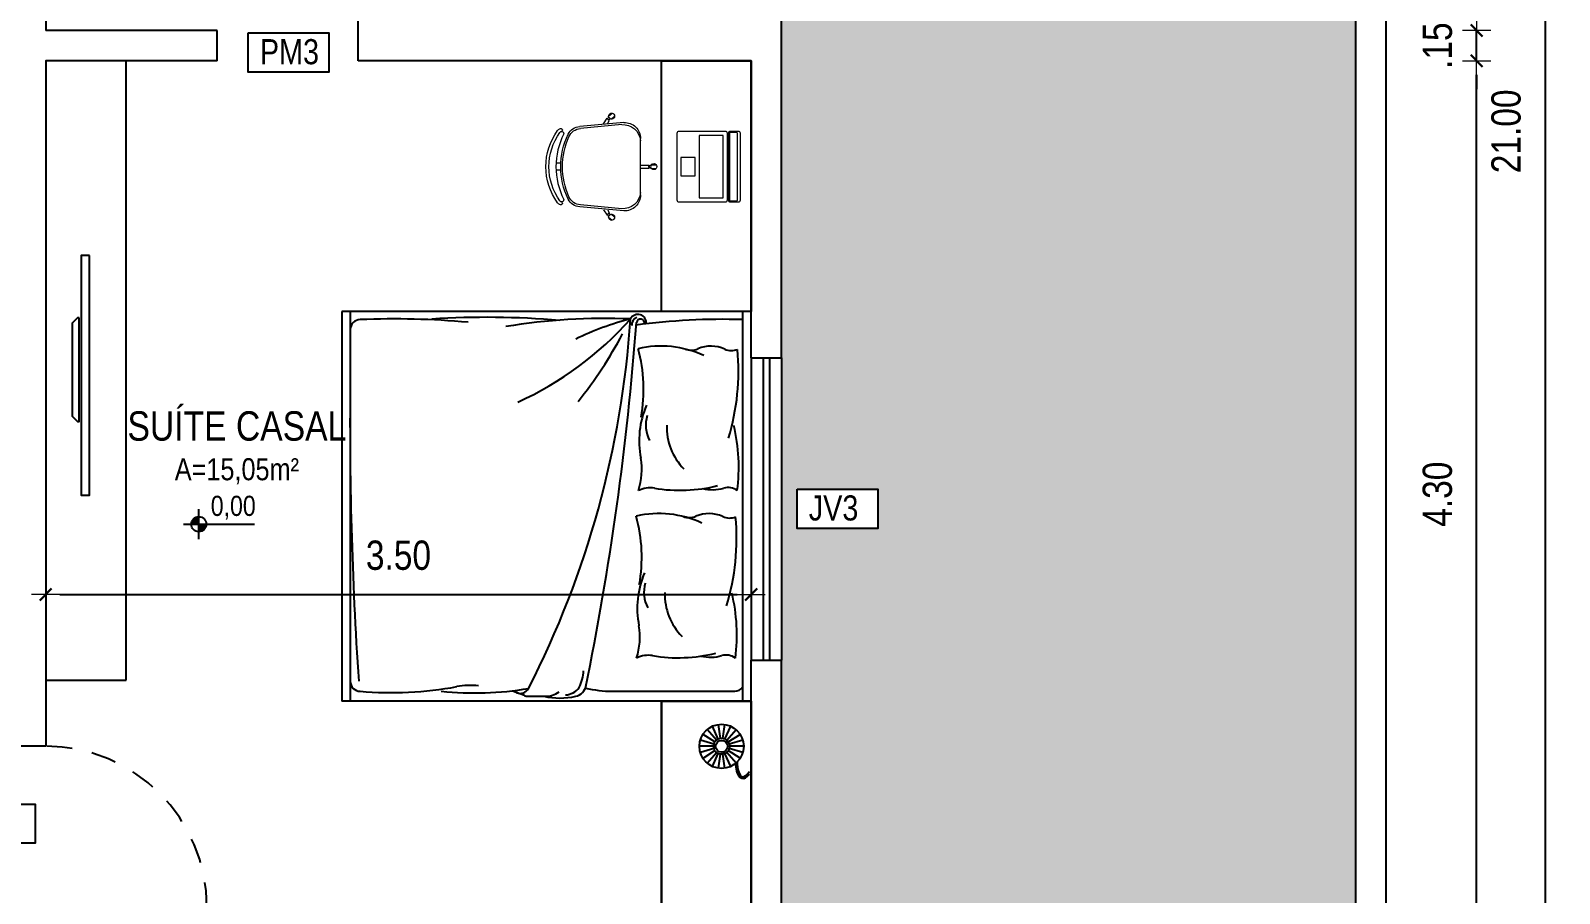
# Model space of a CAD drawing. Header units: millimetres. Extents: x 2718 to 3327, y 272 to 594.
# Drawn here: x 3075.8 to 3083.39, y 428.68 to 432.96 of the extents above; entities that cross this region are included whole.
import ezdxf
from ezdxf.enums import TextEntityAlignment as Align

# ---------------------------------------------------------------- set-up
doc = ezdxf.new("R2010")
doc.units = ezdxf.units.MM
doc.header["$MEASUREMENT"] = 0
doc.linetypes.add('HIDDEN2', pattern=[0.1875, 0.125, -0.0625])
doc.layers.get('0').update_dxf_attribs({"linetype": 'CONTINUOUS'})
doc.layers.get('DEFPOINTS').update_dxf_attribs({"linetype": 'CONTINUOUS'})
for name, color, linetype in [('ARREDI_attrezzature', 175, 'CONTINUOUS'), ('COTA', 7, 'CONTINUOUS'), ('E-hatch', 8, 'CONTINUOUS'), ('E-txt-g', 3, 'CONTINUOUS'), ('LAYER1', 7, 'CONTINUOUS')]:
    doc.layers.add(name, color=color, linetype=linetype)
for name, color, linetype, lineweight in [('E-Lay-9', 9, 'CONTINUOUS', 9), ('E-Pen-C', 4, 'CONTINUOUS', 15), ('E-Pen-G', 3, 'CONTINUOUS', 30), ('E-Txt-W', 7, 'CONTINUOUS', 20)]:
    doc.layers.add(name, color=color, linetype=linetype, lineweight=lineweight)
doc.styles.add('F2', font='ARIALN.TTF')
doc.styles.add('REG60', font='romans.shx', dxfattribs={"width": 0.8, "height": 0.15})
doc.styles.add('REG80', font='romans.shx', dxfattribs={"width": 0.8, "height": 0.2})
doc.dimstyles.new('DIMENSION-1', dxfattribs={"dimtxt": 0.145, "dimasz": 0.07, "dimexe": 1, "dimexo": 0, "dimgap": 0.12, "dimtad": 1, "dimzin": 7, "dimdsep": 46, "dimtxsty": 'F2', "dimblk1": 'TRACO', "dimblk2": 'TRACO', "dimsah": 1, "dimcen": 1, "dimse1": 1, "dimse2": 1, "dimclrd": 4, "dimclre": 256, "dimclrt": 4, "dimadec": 8, "dimazin": 0, "dimtfac": 1, "dimtix": 1, "dimtmove": 2, "dimatfit": 3, "dimldrblk": 'TRACO', "dimfxl": 1, "dimtolj": 1, "dimtzin": 0, "dimarcsym": 0})

# ---------------------------------------------------------------- blocks, each defined once
blk = doc.blocks.new('TRACO')
at = {"layer": 'E-Pen-C'}
for p, q in [((-1, 0), (1, 0)), ((0, 1), (0, -1))]:
    blk.add_line(p, q, dxfattribs=at)
at = {"layer": 'E-Pen-G'}
blk.add_line((-0.42, -0.42), (0.42, 0.42), dxfattribs=at)
blk = doc.blocks.new('*D410')
at = {"layer": 'COTA', "color": 4, "linetype": 'Continuous', "lineweight": -2, "transparency": 16777216}
blk.add_line((3082.9785, 428.5789), (3082.9785, 432.7389), dxfattribs=at)
at = {"layer": 'DEFPOINTS', "color": 0, "linetype": 'Continuous', "transparency": 16777216}
for p in [(3079.3799, 432.8089, -1.8296), (3082.9785, 432.8089), (3079.3799, 428.5089, -1.8296)]:
    blk.add_point(p, dxfattribs=at)
at = {"layer": 'COTA', "color": 4, "linetype": 'Continuous', "lineweight": -2, "transparency": 16777216, "xscale": 0.07, "yscale": 0.07, "zscale": 0.07}
for p, rotation in [((3082.9785, 432.8089), 90), ((3082.9785, 428.5089), 270)]:
    blk.add_blockref('TRACO', p, dxfattribs=dict(at, rotation=rotation))
at = {"layer": 'COTA', "color": 4, "linetype": 'Continuous', "transparency": 16777216, "insert": (3082.7845, 430.6589), "char_height": 0.145, "attachment_point": 5, "rotation": 90, "style": 'F2'}
blk.add_mtext('\\A1;4.30', dxfattribs=at)
blk = doc.blocks.new('*D411')
at = {"layer": 'COTA', "color": 4, "linetype": 'Continuous', "lineweight": -2, "transparency": 16777216}
for p, q in [((3082.9785, 433.0289), (3082.9785, 433.0989)), ((3082.9785, 432.8089), (3082.9785, 432.9589)), ((3082.9785, 432.7389), (3082.9785, 432.6689))]:
    blk.add_line(p, q, dxfattribs=at)
at = {"layer": 'DEFPOINTS', "color": 0, "linetype": 'Continuous', "transparency": 16777216}
for p in [(3079.3799, 432.9589, -1.8296), (3082.9785, 432.9589), (3079.3799, 432.8089, -1.8296)]:
    blk.add_point(p, dxfattribs=at)
at = {"layer": 'COTA', "color": 4, "linetype": 'Continuous', "lineweight": -2, "transparency": 16777216, "xscale": 0.07, "yscale": 0.07, "zscale": 0.07}
for p, rotation in [((3082.9785, 432.9589), 270), ((3082.9785, 432.8089), 90)]:
    blk.add_blockref('TRACO', p, dxfattribs=dict(at, rotation=rotation))
at = {"layer": 'COTA', "color": 4, "linetype": 'Continuous', "transparency": 16777216, "insert": (3082.7845, 432.8839), "char_height": 0.145, "attachment_point": 5, "rotation": 90, "style": 'F2'}
blk.add_mtext('\\A1;.15', dxfattribs=at)
blk = doc.blocks.new('*D412')
at = {"layer": 'COTA', "color": 4, "linetype": 'Continuous', "lineweight": -2, "transparency": 16777216}
blk.add_line((3082.9785, 433.0289), (3082.9785, 435.3889), dxfattribs=at)
at = {"layer": 'DEFPOINTS', "color": 0, "linetype": 'Continuous', "transparency": 16777216}
for p in [(3079.3799, 435.4589, -1.8296), (3082.9785, 435.4589), (3079.3799, 432.9589, -1.8296)]:
    blk.add_point(p, dxfattribs=at)
at = {"layer": 'COTA', "color": 4, "linetype": 'Continuous', "lineweight": -2, "transparency": 16777216, "xscale": 0.07, "yscale": 0.07, "zscale": 0.07}
for p, rotation in [((3082.9785, 435.4589), 90), ((3082.9785, 432.9589), 270)]:
    blk.add_blockref('TRACO', p, dxfattribs=dict(at, rotation=rotation))
at = {"layer": 'COTA', "color": 4, "linetype": 'Continuous', "transparency": 16777216, "insert": (3082.7845, 434.2089), "char_height": 0.145, "attachment_point": 5, "rotation": 90, "style": 'F2'}
blk.add_mtext('\\A1;2.50', dxfattribs=at)
blk = doc.blocks.new('*D416')
at = {"layer": 'COTA', "color": 4, "linetype": 'Continuous', "lineweight": -2, "transparency": 16777216}
blk.add_line((3083.3192, 442.8889), (3083.3192, 422.0289), dxfattribs=at)
at = {"layer": 'DEFPOINTS', "color": 0, "linetype": 'Continuous', "transparency": 16777216}
for p in [(3082.5299, 442.9589, -1.8296), (3082.5299, 421.9589, -1.8296), (3083.3192, 421.9589)]:
    blk.add_point(p, dxfattribs=at)
at = {"layer": 'COTA', "color": 4, "linetype": 'Continuous', "lineweight": -2, "transparency": 16777216, "xscale": 0.07, "yscale": 0.07, "zscale": 0.07}
for p, rotation in [((3083.3192, 442.9589), 90), ((3083.3192, 421.9589), 270)]:
    blk.add_blockref('TRACO', p, dxfattribs=dict(at, rotation=rotation))
at = {"layer": 'COTA', "color": 4, "linetype": 'Continuous', "transparency": 16777216, "insert": (3083.1252, 432.4589), "char_height": 0.145, "attachment_point": 5, "rotation": 90, "style": 'F2'}
blk.add_mtext('\\A1;21.00', dxfattribs=at)
blk = doc.blocks.new('TXT-AMB75')
at = {"layer": 'E-txt-g', "style": 'REG80', "width": 0.8, "flags": 8}
blk.add_attdef('TXT', text='', height=0.2, dxfattribs=at).set_placement((0.005, 0.296), align=Align.CENTER)
at = {"layer": 'E-Txt-W', "style": 'REG60', "width": 0.8, "flags": 8}
blk.add_attdef('TXT', text='', height=0.15, dxfattribs=at).set_placement((0.005, 0.027), align=Align.CENTER)
blk = doc.blocks.new('NV')
at = {"color": 4, "linetype": 'ByBlock', "ltscale": 0.5}
for p, q in [((-1.414, -0.142), (-1.414, 0.107)), ((-1.539, -0.018), (-0.953, -0.018))]:
    blk.add_line(p, q, dxfattribs=at)
at = {"color": 4, "ltscale": 2.5}
blk.add_circle((-1.414, -0.018), 0.0622, dxfattribs=at)
at = {"color": 4}
for points in [[(-1.414, -0.018), (-1.458, 0.026), (-1.476, -0.018), (-1.472, 0.006)], [(-1.414, -0.018), (-1.414, 0.045), (-1.458, 0.026), (-1.438, 0.04)], [(-1.414, -0.018), (-1.352, -0.018), (-1.37, -0.062), (-1.357, -0.041)], [(-1.414, -0.018), (-1.37, -0.062), (-1.414, -0.08), (-1.39, -0.075)]]:
    blk.add_solid(points, dxfattribs=at)
at = {"layer": 'E-Txt-W', "color": 4, "ltscale": 2.5, "style": 'F2'}
blk.add_attdef('COTAPISO', (-1.306, 0.073), '', height=0.15, dxfattribs=at)
blk = doc.blocks.new('Cadeira')
at = {"layer": 'E-Lay-9', "color": 8}
for p, q in [((-0.0093, 0.0535), (-0.0093, 0.0769)), ((0.0096, 0.0535), (0.0096, 0.0769)), ((-0.1393, 0), (0.1393, 0)), ((-0.0075, 0), (-0.0075, 0.0425)), ((-0.0075, 0.0425), (-0.0056, 0.0425)), ((0.0056, 0.0425), (0.0075, 0.0425)), ((0.0075, 0), (0.0075, 0.0425)), ((-0.25, -0.1588), (-0.265, -0.1409)), ((-0.2355, -0.1467), (-0.2505, -0.1288)), ((-0.2192, -0.0836), (-0.1996, -0.3023)), ((-0.2087, -0.0936), (-0.1898, -0.2982)), ((0.2087, -0.0936), (0.1898, -0.2982)), ((0.2192, -0.0836), (0.1996, -0.3023)), ((0.2355, -0.1467), (0.2505, -0.1288)), ((0.25, -0.1588), (0.265, -0.1409)), ((-0.2398, -0.1647), (-0.2413, -0.1659)), ((-0.2133, -0.1847), (-0.2413, -0.1659)), ((-0.2298, -0.1563), (-0.2313, -0.1575)), ((-0.2144, -0.1618), (-0.2298, -0.1563)), ((0.2133, -0.1847), (0.2413, -0.1659)), ((0.2144, -0.1618), (0.2298, -0.1563)), ((0.2298, -0.1563), (0.2313, -0.1575)), ((0.2398, -0.1647), (0.2413, -0.1659)), ((-0.0175, -0.3961), (-0.0175, -0.4196)), ((0.0175, -0.3961), (0.0175, -0.4196))]:
    blk.add_line(p, q, dxfattribs=at)
blk.add_lwpolyline([(0.1631, -0.3812, -0.237888), (-0.1631, -0.3812, 0.605717), (-0.1738, -0.3953, 0.122717), (-0.17, -0.4, 0.323529), (0.17, -0.4, 0.122717), (0.1738, -0.3953, 0.605717)], format="xyb", close=True, dxfattribs=at)
for centre in [(0, 0.0466), (-0.2382, -0.1579), (0.2382, -0.1579)]:
    blk.add_circle(centre, 0.005, dxfattribs=at)
for centre, radius, start, end in [((0.0001, 0.0652), 0.015, 281.63338, 257.45365), ((-0.1393, -0.08), 0.08, 90, 182.56924), ((0, 0.0475), 0.0075, 221.81031, 318.18969), ((0.1393, -0.08), 0.08, 357.43076, 90), ((-0.1202, -0.0886), 0.0887, 95.59249, 183.25223), ((0.1202, -0.0886), 0.0887, 356.74777, 84.40751), ((-0.2502, -0.1438), 0.015, 322.54635, 298.36662), ((0.2502, -0.1438), 0.015, 241.63338, 217.45365), ((-0.2388, -0.1573), 0.0075, 261.81031, 358.18969), ((0.2388, -0.1573), 0.0075, 181.81031, 278.18969), ((-0.1299, -0.296), 0.07, 185.12125, 243.60471), ((-0.1201, -0.2918), 0.07, 185.2999, 245.73609), ((0.1201, -0.2918), 0.07, 294.26391, 354.7001), ((0.1299, -0.296), 0.07, 296.39529, 354.87875), ((0, -0.0343), 0.3622, 243.60471, 296.39529), ((0, -0.0254), 0.3622, 245.73609, 294.26391), ((-0.1819, -0.3961), 0.00782, 29.81088, 225.32554), ((-0.1625, -0.39), 0.0275, 205.14546, 233.45713), ((0, -0.1648), 0.3052, 234.12379, 305.87621), ((-0.1625, -0.39), 0.0125, 205.14546, 233.1301), ((0.1819, -0.3961), 0.00782, 314.67446, 150.18912), ((0.1625, -0.39), 0.0275, 306.54287, 334.85454)]:
    blk.add_arc(centre, radius, start, end, dxfattribs=at)
blk = doc.blocks.new('Notebook')
at = {"layer": 'E-Lay-9', "color": 8}
for p, q in [((-0.175, 0.305), (-0.175, 0.3)), ((0.165, 0.315), (-0.165, 0.315)), ((0.175, 0.3), (0.175, 0.305)), ((-0.175, 0.3), (-0.175, 0.265)), ((-0.165, 0.255), (0.165, 0.255)), ((0.175, 0.265), (0.175, 0.3))]:
    blk.add_line(p, q, dxfattribs=at)
for points in [[(-0.165, 0), (0.165, 0, 0.414214), (0.175, 0.01), (0.175, 0.24, 0.414214), (0.165, 0.25), (-0.165, 0.25, 0.414214), (-0.175, 0.24), (-0.175, 0.01, 0.414214)], [(-0.165, 0.26), (0.165, 0.26, 0.414214), (0.17, 0.265), (0.17, 0.295, 0.414214), (0.165, 0.3), (-0.165, 0.3, 0.414214), (-0.17, 0.295), (-0.17, 0.265, 0.414214)]]:
    blk.add_lwpolyline(points, format="xyb", close=True, dxfattribs=at)
for points in [[(-0.155, 0.11), (0.155, 0.11), (0.155, 0.23), (-0.155, 0.23)], [(-0.105, 0.25), (-0.145, 0.25), (-0.145, 0.255), (-0.105, 0.255)], [(0.105, 0.25), (0.145, 0.25), (0.145, 0.255), (0.105, 0.255)], [(-0.045, 0.02), (0.045, 0.02), (0.045, 0.09), (-0.045, 0.09)]]:
    blk.add_lwpolyline(points, close=True, dxfattribs=at)
for centre, start, end in [((-0.165, 0.305), 90, 180), ((0.165, 0.305), 0, 90), ((-0.165, 0.265), 180, 270), ((0.165, 0.265), 270, 360)]:
    blk.add_arc(centre, 0.01, start, end, dxfattribs=at)
blk = doc.blocks.new('*D450')
at = {"layer": 'COTA', "color": 4, "linetype": 'Continuous', "lineweight": -2, "transparency": 16777216}
blk.add_line((3075.9499, 430.1613), (3079.3099, 430.1613), dxfattribs=at)
at = {"layer": 'DEFPOINTS', "color": 0, "linetype": 'Continuous', "transparency": 16777216}
for p in [(3079.3799, 430.1613), (3075.8799, 430.0172, -1.8296), (3079.3799, 429.9691, -1.8296)]:
    blk.add_point(p, dxfattribs=at)
at = {"layer": 'COTA', "color": 4, "linetype": 'Continuous', "lineweight": -2, "transparency": 16777216, "xscale": 0.07, "yscale": 0.07, "zscale": 0.07, "rotation": 180}
blk.add_blockref('TRACO', (3075.8799, 430.1613), dxfattribs=at)
at = {"layer": 'COTA', "color": 4, "linetype": 'Continuous', "lineweight": -2, "transparency": 16777216, "xscale": 0.07, "yscale": 0.07, "zscale": 0.07}
blk.add_blockref('TRACO', (3079.3799, 430.1613), dxfattribs=at)
at = {"layer": 'COTA', "color": 4, "linetype": 'Continuous', "transparency": 16777216, "insert": (3077.6299, 430.3553), "char_height": 0.145, "attachment_point": 5, "style": 'F2'}
blk.add_mtext('\\A1;3.50', dxfattribs=at)

msp = doc.modelspace()

# ---------------------------------------------------------------- hatches: boundary and pattern name
at = {"layer": 'COTA', "linetype": 'Continuous'}
h = msp.add_hatch(dxfattribs=at)
h.set_pattern_fill('PATIO3', color=8, scale=0.6, style=0, pattern_type=2)
h.set_pattern_definition([(243.4349, (1504.40528, 395.1255), (0.600000786, 0.599999495), [0.201246, -1.1403948]), (153.4349, (1504.52528, 395.0655), (0.599999495, -0.600000786), [0.1341642, -1.2074766]), (153.4349, (1504.67528, 395.0655), (0.599999495, -0.600000786), [0.1341642, -1.2074766]), (243.4349, (1504.55528, 395.1255), (0.600000786, 0.599999495), [0.0670818, -1.274559]), (153.4349, (1504.82528, 395.0655), (0.599999495, -0.600000786), [0.1341642, -1.2074766]), (243.4349, (1504.70528, 395.1255), (0.600000786, 0.599999495), [0.1341642, -1.2074766]), (158.1986, (1504.88528, 395.1135), (-1.800000164, 0.599999946), [0.0323112, -3.1987878]), (243.4349, (1504.85528, 395.1255), (0.600000786, 0.599999495), [0.0670818, -1.274559]), (154.9831, (1504.885276, 394.963495), (-7.7999997481, 3.60000110015), [0.0993174, -9.8324496]), (63.4349, (1504.70528, 394.8255), (-0.600000786, -0.599999495), [0.201246, -1.1403948]), (153.4349, (1504.76528, 394.9455), (0.599999495, -0.600000786), [0.1341642, -1.2074766]), (63.4349, (1504.55528, 394.8255), (-0.600000786, -0.599999495), [0.0670818, -1.274559]), (153.4349, (1504.61528, 394.9455), (0.599999495, -0.600000786), [0.1341642, -1.2074766]), (153.4349, (1504.46528, 394.9455), (0.599999495, -0.600000786), [0.1341642, -1.2074766]), (63.4349, (1504.40528, 394.8255), (-0.600000786, -0.599999495), [0.201246, -1.1403948]), (63.4349, (1504.79528, 394.7055), (-0.600000786, -0.599999495), [0.201246, -1.1403948]), (153.4349, (1504.85528, 394.8255), (0.599999495, -0.600000786), [0.1341642, -1.2074766]), (153.4349, (1504.70528, 394.8255), (0.599999495, -0.600000786), [0.1341642, -1.2074766]), (63.4349, (1504.49528, 394.7055), (-0.600000786, -0.599999495), [0.1341642, -1.2074766]), (153.4349, (1504.55528, 394.8255), (0.599999495, -0.600000786), [0.1341642, -1.2074766]), (153.4349, (1504.40528, 394.8255), (0.599999495, -0.600000786), [0.1341642, -1.2074766]), (63.4349, (1504.28528, 394.5855), (-0.600000786, -0.599999495), [0.201246, -1.1403948]), (153.4349, (1504.88528, 394.7355), (0.599999495, -0.600000786), [0.0670818, -1.274559]), (153.4349, (1504.79528, 394.7055), (0.599999495, -0.600000786), [0.1341642, -1.2074766]), (153.4349, (1504.64528, 394.7055), (0.599999495, -0.600000786), [0.1341642, -1.2074766]), (153.4349, (1504.49528, 394.7055), (0.599999495, -0.600000786), [0.1341642, -1.2074766]), (153.4349, (1504.34528, 394.7055), (0.599999495, -0.600000786), [0.0670818, -1.274559]), (153.4349, (1504.88528, 394.5855), (0.599999495, -0.600000786), [0.1341642, -1.2074766]), (63.4349, (1504.70528, 394.5255), (-0.600000786, -0.599999495), [0.1341642, -1.2074766]), (153.4349, (1504.73528, 394.5855), (0.599999495, -0.600000786), [0.1341642, -1.2074766]), (243.4349, (1504.46528, 394.6455), (0.600000786, 0.599999495), [0.1341642, -1.2074766]), (153.4349, (1504.58528, 394.5855), (0.599999495, -0.600000786), [0.1341642, -1.2074766]), (153.4349, (1504.43528, 394.5855), (0.599999495, -0.600000786), [0.1341642, -1.2074766]), (154.9831, (1504.375276, 395.065495), (-7.7999997481, 3.60000110015), [0.0993174, -9.8324496]), (158.1986, (1504.31528, 394.9455), (-1.800000164, 0.599999946), [0.0323112, -3.1987878]), (243.4349, (1504.67528, 394.7655), (0.600000786, 0.599999495), [0.201246, -1.1403948]), (63.4349, (1504.61528, 394.9455), (-0.600000786, -0.599999495), [0.0670818, -1.274559])])
h.paths.add_polyline_path([(3060.3799, 428.7089), (3061.5339, 428.7078), (3061.5299, 428.7089), (3061.5298, 434.4582), (3075.7299, 434.4582), (3075.7299, 435.6089), (3075.7299, 439.3089), (3072.0942, 439.3089), (3072.0576, 438.9089), (3071.9542, 438.5457), (3071.7507, 438.2372), (3071.4173, 437.9047), (3071.0602, 437.6986), (3070.6879, 437.5886), (3070.4601, 437.5666), (3060.3799, 437.5666)])
h.paths.add_polyline_path([(3069.444, 435.4723), (3069.9233, 435.1964), (3072.3012, 435.2501), (3073.5022, 435.278), (3073.8584, 435.3811), (3073.9805, 436.0698), (3073.9689, 436.5428), (3073.8659, 436.8669), (3073.7508, 437.0402), (3072.9635, 437.1232), (3070.6913, 437.1523), (3070.0311, 437.1169), (3069.4121, 436.9755), (3069.368, 436.6376), (3069.3687, 435.6459), (3069.4167, 435.4781)], flags=16)
h.paths.add_polyline_path([(3067.0837, 435.7925), (3067.0837, 435.8298), (3067.0694, 435.827), (3067.0573, 435.8189)], flags=24)
h.paths.add_polyline_path([(3067.0837, 435.7925), (3067.0573, 435.8189), (3067.0492, 435.8068), (3067.0464, 435.7925)], flags=24)
h.paths.add_polyline_path([(3067.0837, 435.7925), (3067.121, 435.7925), (3067.1182, 435.7782), (3067.1101, 435.7661)], flags=24)
h.paths.add_polyline_path([(3067.0837, 435.7925), (3067.1101, 435.7661), (3067.098, 435.758), (3067.0837, 435.7551)], flags=24)
edge = h.paths.add_edge_path(flags=16)
edge.add_line((3067.0837, 435.7178), (3067.0837, 435.8671))
edge = h.paths.add_edge_path(flags=16)
edge.add_arc((3067.0837, 435.7925), 0.0373, 0, 360)
edge = h.paths.add_edge_path(flags=16)
edge.add_line((3067.0091, 435.7925), (3067.3602, 435.7925))
h.paths.add_polyline_path([(3067.1134, 435.7836), (3067.4346, 435.7836), (3067.4346, 435.9639), (3067.1134, 435.9639)], flags=24)
h.paths.add_polyline_path([(3066.7386, 436.1666), (3067.8076, 436.1666), (3067.8076, 436.3929), (3066.7386, 436.3929)], flags=24)
h.paths.add_polyline_path([(3066.932, 435.956), (3067.6141, 435.956), (3067.6141, 436.1531), (3066.932, 436.1531)], flags=24)
h.paths.add_polyline_path([(3061.403, 435.4723), (3061.8823, 435.1964), (3064.2602, 435.2501), (3065.4612, 435.278), (3065.8174, 435.3811), (3065.9395, 436.0699), (3065.9278, 436.5429), (3065.8248, 436.8669), (3065.7098, 437.0402), (3064.9225, 437.1233), (3062.6503, 437.1524), (3061.99, 437.1169), (3061.371, 436.9756), (3061.3269, 436.6377), (3061.3276, 435.6459), (3061.3757, 435.4781)], flags=16)
h.paths.add_polyline_path([(3060.612, 435.953), (3061.0123, 435.953), (3061.0123, 435.7583), (3060.612, 435.7583)], flags=16)
h.paths.add_polyline_path([(3060.415, 433.9372), (3060.415, 436.9372), (3060.385, 436.9372), (3060.385, 433.9372)], flags=16)
h.paths.add_polyline_path([(3060.415, 429.4335), (3060.415, 432.9372), (3060.385, 432.9372), (3060.385, 429.4335)], flags=16)
h.paths.add_polyline_path([(3060.612, 431.7891), (3061.0123, 431.7891), (3061.0123, 431.5945), (3060.612, 431.5945)], flags=16)
h.paths.add_polyline_path([(3066.8309, 435.3574), (3067.91, 435.3574), (3067.91, 435.5618), (3066.8309, 435.5618)], flags=24)
h.paths.add_polyline_path([(3066.7066, 435.5252), (3068.1598, 435.5252), (3068.1598, 435.6884), (3066.7066, 435.6884)], flags=24)
h.paths.add_polyline_path([(3067.9844, 434.816), (3068.3803, 434.816), (3068.3803, 435.1178), (3067.9844, 435.1178)], flags=24)
h.paths.add_polyline_path([(3068.6472, 435.8172), (3068.6472, 436.213), (3068.3453, 436.213), (3068.3453, 435.8172)], flags=24)
h.paths.add_polyline_path([(3064.5827, 434.816), (3064.9786, 434.816), (3064.9786, 435.1178), (3064.5827, 435.1178)], flags=24)
h.paths.add_polyline_path([(3066.4746, 434.816), (3066.7781, 434.816), (3066.7781, 435.1178), (3066.4746, 435.1178)], flags=24)
h.paths.add_polyline_path([(3069.5759, 434.816), (3069.8794, 434.816), (3069.8794, 435.1178), (3069.5759, 435.1178)], flags=24)
h.paths.add_polyline_path([(3071.0589, 434.816), (3071.4547, 434.816), (3071.4547, 435.1178), (3071.0589, 435.1178)], flags=24)
h.paths.add_polyline_path([(3072.6249, 434.816), (3072.9283, 434.816), (3072.9283, 435.1178), (3072.6249, 435.1178)], flags=24)
h.paths.add_polyline_path([(3074.1082, 434.816), (3074.5041, 434.816), (3074.5041, 435.1178), (3074.1082, 435.1178)], flags=24)
h.paths.add_polyline_path([(3075.1517, 434.8306), (3075.1517, 435.2264), (3074.8498, 435.2264), (3074.8498, 434.8306)], flags=24)
h.paths.add_polyline_path([(3060.5771, 434.816), (3060.973, 434.816), (3060.973, 435.1178), (3060.5771, 435.1178)], flags=24)
h.paths.add_polyline_path([(3061.8271, 434.816), (3062.2229, 434.816), (3062.2229, 435.1178), (3061.8271, 435.1178)], flags=24)
h.paths.add_polyline_path([(3062.6245, 434.816), (3062.928, 434.816), (3062.928, 435.1178), (3062.6245, 435.1178)], flags=24)
h.paths.add_polyline_path([(3075.4046, 438.5923), (3075.7868, 438.5923), (3075.7868, 438.8837), (3075.4046, 438.8837)], flags=9)
h.paths.add_polyline_path([(3074.2776, 438.5923), (3074.5705, 438.5923), (3074.5705, 438.8837), (3074.2776, 438.8837)], flags=24)
h.paths.add_polyline_path([(3073.1398, 438.5923), (3073.5219, 438.5923), (3073.5219, 438.8837), (3073.1398, 438.8837)], flags=24)
h.paths.add_polyline_path([(3072.0942, 438.5923), (3072.3872, 438.5923), (3072.3872, 438.8837), (3072.0942, 438.8837)], flags=24)
h.paths.add_polyline_path([(3074.4748, 438.8938), (3076.2538, 438.8938), (3076.2538, 439.166), (3074.4748, 439.166)], flags=9)
h.paths.add_polyline_path([(3061.3124, 431.3861), (3061.3124, 431.782), (3061.0106, 431.782), (3061.0106, 431.3861)], flags=24)
at = {"layer": 'E-hatch'}
h = msp.add_hatch(dxfattribs=at)
h.set_pattern_fill('GRASS', color=8, scale=0.2, style=0)
h.set_pattern_definition([(90, (1504.28528, 394.5255), (-0.141421356, 0.141421356), [0.0375, -0.245342713]), (45, (1504.28528, 394.5255), (-0.141421356, 0.141421356), [0.0375, -0.1625]), (135, (1504.28528, 394.5255), (-0.141421356, -0.141421356), [0.0375, -0.1625])])
h.paths.add_polyline_path([(3077.0799, 423.4589), (3079.5299, 423.4589), (3079.5299, 435.6089), (3082.3799, 435.6089), (3082.3799, 422.1089), (3077.0799, 422.1089)])
h.paths.add_polyline_path([(3079.6167, 424.4892), (3080.017, 424.4892), (3080.017, 424.2945), (3079.6167, 424.2945)], flags=16)
h.paths.add_polyline_path([(3079.6079, 426.9659), (3080.0082, 426.9659), (3080.0082, 426.7712), (3079.6079, 426.7712)], flags=16)
h.paths.add_polyline_path([(3080.8918, 427.8785), (3080.8918, 427.9158), (3080.8776, 427.913), (3080.8654, 427.9049)], flags=24)
h.paths.add_polyline_path([(3080.8918, 427.8785), (3080.8654, 427.9049), (3080.8574, 427.8928), (3080.8545, 427.8785)], flags=24)
h.paths.add_polyline_path([(3080.8918, 427.8785), (3080.9292, 427.8785), (3080.9263, 427.8642), (3080.9182, 427.8521)], flags=24)
h.paths.add_polyline_path([(3080.8918, 427.8785), (3080.9182, 427.8521), (3080.9061, 427.844), (3080.8918, 427.8412)], flags=24)
edge = h.paths.add_edge_path(flags=16)
edge.add_line((3080.8918, 427.8038), (3080.8918, 427.9531))
edge = h.paths.add_edge_path(flags=16)
edge.add_arc((3080.8918, 427.8785), 0.0373, 0, 360)
edge = h.paths.add_edge_path(flags=16)
edge.add_line((3080.8172, 427.8785), (3081.1683, 427.8785))
h.paths.add_polyline_path([(3080.9215, 427.8696), (3081.2427, 427.8696), (3081.2427, 428.0499), (3080.9215, 428.0499)], flags=24)
h.paths.add_polyline_path([(3080.6794, 428.2416), (3081.483, 428.2416), (3081.483, 428.4812), (3080.6794, 428.4812)], flags=24)
h.paths.add_polyline_path([(3080.7401, 428.042), (3081.4223, 428.042), (3081.4223, 428.2391), (3080.7401, 428.2391)], flags=24)
h.paths.add_polyline_path([(3079.6079, 430.6838), (3080.0082, 430.6838), (3080.0082, 430.4891), (3079.6079, 430.4891)], flags=16)
h.paths.add_polyline_path([(3080.8328, 425.6645), (3081.2286, 425.6645), (3081.2286, 425.9664), (3080.8328, 425.9664)], flags=24)
h.paths.add_polyline_path([(3080.9623, 427.6973), (3081.4587, 427.6973), (3081.4587, 427.8605), (3080.9623, 427.8605)], flags=24)

# ---------------------------------------------------------------- linework, layer by layer
at = {"color": 6}
for points, elevation in [([(3076.885, 432.9473), (3077.2853, 432.9473), (3077.2853, 432.7526), (3076.885, 432.7526)], 1.8296), ([(3079.6079, 430.6838), (3080.0082, 430.6838), (3080.0082, 430.4891), (3079.6079, 430.4891)], 1.8296), ([(3075.4276, 429.1219), (3075.8279, 429.1219), (3075.8279, 428.9272), (3075.4276, 428.9272)], 3.6592)]:
    msp.add_lwpolyline(points, close=True, dxfattribs=dict(at, elevation=elevation))
at = {"color": 8}
for points in [[(3076.2799, 429.7367), (3076.2799, 432.8089), (3075.8799, 432.8089), (3075.8799, 429.7367)], [(3078.9351, 432.8089), (3079.3799, 432.8089), (3079.3799, 431.5647), (3078.9351, 431.5647)], [(3076.0979, 431.8438), (3076.0552, 431.8438), (3076.0552, 430.6541), (3076.0979, 430.6541)], [(3076.0455, 431.5333), (3076.0369, 431.5333), (3076.0113, 431.5076), (3076.0113, 431.0459), (3076.0369, 431.0203), (3076.0455, 431.0203)], [(3078.9351, 429.6319), (3079.3799, 429.6319), (3079.3799, 428.5089), (3078.9351, 428.5089)]]:
    msp.add_lwpolyline(points, close=True, dxfattribs=at)
at = {"color": 8, "linetype": 'HIDDEN2'}
msp.add_arc((3075.8799, 428.6089, -0.8927), 0.8, 0, 90, dxfattribs=at)
at = {"layer": 'ARREDI_attrezzature', "color": 8}
for p, q in [((3077.3484, 431.5647), (3077.3484, 429.6319)), ((3079.3799, 431.5647), (3077.3484, 431.5647)), ((3077.3909, 431.5647), (3077.3909, 429.6319)), ((3079.3374, 431.5647), (3079.3374, 429.6319)), ((3079.3799, 431.3352), (3079.3799, 431.5647)), ((3079.3799, 429.6319), (3079.3799, 429.8352)), ((3078.2547, 429.6597), (3078.1959, 429.6813)), ((3078.2718, 429.6566), (3078.3687, 429.6566)), ((3078.6895, 429.6813), (3079.2979, 429.6813)), ((3079.3799, 429.6319), (3077.3484, 429.6319)), ((3078.9351, 429.6319), (3078.9351, 428.5089)), ((3079.3799, 428.5089), (3079.3799, 429.6319)), ((3079.2164, 429.4443), (3079.1874, 429.5079)), ((3079.2273, 429.4474), (3079.2173, 429.5166)), ((3079.2386, 429.4474), (3079.2485, 429.5166)), ((3079.2494, 429.4443), (3079.2785, 429.5079)), ((3079.1948, 429.4193), (3079.1277, 429.439)), ((3079.1995, 429.4296), (3079.1407, 429.4674)), ((3079.2069, 429.4381), (3079.1611, 429.491)), ((3079.2516, 429.4309), (3079.2607, 429.4365)), ((3079.2579, 429.4237), (3079.2641, 429.4328)), ((3079.2589, 429.4381), (3079.3047, 429.491)), ((3079.2663, 429.4296), (3079.3252, 429.4674)), ((3079.3381, 429.439), (3079.271, 429.4193)), ((3079.1932, 429.4081), (3079.1233, 429.4081)), ((3079.1932, 429.4081), (3079.1233, 429.4081)), ((3079.1948, 429.3969), (3079.1277, 429.3772)), ((3079.1407, 429.3489), (3079.1995, 429.3867)), ((3079.1611, 429.3253), (3079.2069, 429.3781)), ((3079.1874, 429.3084), (3079.2164, 429.372)), ((3079.2035, 429.4096), (3079.1932, 429.407)), ((3079.204, 429.4028), (3079.1936, 429.4029)), ((3079.2173, 429.2996), (3079.2273, 429.3688)), ((3079.2485, 429.2996), (3079.2386, 429.3688)), ((3079.2393, 429.3794), (3079.2435, 429.3698)), ((3079.2452, 429.3814), (3079.247, 429.371)), ((3079.2785, 429.3084), (3079.2494, 429.372)), ((3079.3047, 429.3253), (3079.2589, 429.3781)), ((3079.3252, 429.3489), (3079.2663, 429.3867)), ((3079.3381, 429.3772), (3079.271, 429.3969)), ((3079.3426, 429.4081), (3079.2726, 429.4081)), ((3079.3426, 429.4081), (3079.2726, 429.4081))]:
    msp.add_line(p, q, dxfattribs=at)
for radius in [0.1096, 0.0397, 0.0294]:
    msp.add_circle((3079.2329, 429.4081), radius, dxfattribs=at)
for centre, radius, start, end in [((3078.818, 431.5101), 0.0409, 351.6091, 153.93818), ((3077.4403, 431.4757), 0.0494, 90, 180), ((3077.6045, 427.3375), 4.1909, 84.92239, 92.24547), ((3078.0663, 427.3139), 4.2225, 85.08576, 93.68085), ((3078.6517, 428.5685), 2.9624, 87.49407, 99.50941), ((3077.5353, 432.6322), 1.6648, 294.38327, 318.45325), ((3074.0691, 431.8422), 4.7226, 332.96003, 356.18567), ((3079.118, 430.1961), 1.3739, 104.18939, 116.30958), ((3064.5828, 432.5681), 14.2667, 348.39087, 355.74912), ((3078.8278, 431.4982), 0.0409, 112.60519, 184.49888), ((3079.2431, 428.21), 3.3165, 88.37032, 97.53223), ((3078.8305, 431.5063), 0.0206, 351.29147, 168.1256), ((3076.9022, 432.4285), 2.0816, 321.03759, 332.08563), ((3078.9321, 430.8894), 0.5042, 65.11795, 102.98619), ((3078.0818, 431.177), 0.7645, 349.7638, 15.44974), ((3079.0821, 431.4584), 0.0848, 249.01609, 292.88083), ((3079.1801, 431.2263), 0.167, 65.78773, 112.88083), ((3079.2819, 431.4529), 0.0814, 245.78773, 291.71238), ((3078.1545, 431.272), 1.1623, 343.20165, 5.19902), ((3096.675, 431.0192), 19.2855, 179.31344, 183.83118), ((3079.2699, 430.9235), 0.446, 156.68784, 191.12174), ((3079.0237, 431.0033), 0.1667, 164.14067, 207.6985), ((3079.2519, 430.9903), 0.291, 177.82948, 225.00983), ((3078.4349, 430.792), 0.8832, 352.50994, 13.57317), ((3078.4924, 430.7813), 0.3445, 342.35976, 9.39259), ((3078.8783, 430.5638), 0.1269, 80.37112, 116.96494), ((3079.0263, 431.4365), 0.7583, 260.37112, 284.25995), ((3079.1867, 430.8996), 0.2183, 257.31196, 285.19877), ((3079.2646, 430.6127), 0.0789, 54.37876, 105.19877), ((3078.9227, 430.0585), 0.5042, 65.11795, 102.98619), ((3078.0724, 430.3462), 0.7645, 349.7638, 15.44974), ((3079.0727, 430.6275), 0.0848, 249.01609, 292.88083), ((3079.1706, 430.3955), 0.167, 65.78773, 112.88083), ((3079.2725, 430.622), 0.0814, 245.78773, 291.71238), ((3078.1451, 430.4411), 1.1623, 343.20165, 5.19902), ((3079.2605, 430.0927), 0.446, 156.68784, 191.12174), ((3079.0142, 430.1724), 0.1667, 164.14067, 207.6985), ((3079.2425, 430.1594), 0.291, 177.82948, 225.00983), ((3078.4255, 429.9611), 0.8832, 352.50994, 13.57317), ((3078.483, 429.9504), 0.3445, 342.35976, 9.39259), ((3078.8688, 429.7329), 0.1269, 80.37112, 116.96494), ((3079.0169, 430.6057), 0.7583, 260.37112, 284.25995), ((3079.1773, 430.0687), 0.2183, 257.31196, 285.19877), ((3079.2552, 429.7819), 0.0789, 54.37876, 105.19877), ((3077.4403, 429.7307), 0.0494, 180, 270), ((3078.3168, 429.7972), 0.232, 335.03386, 356.464), ((3077.5944, 431.473), 1.7983, 265.08347, 280.39904), ((3078.007, 431.2985), 1.6256, 264.178, 279.50708), ((3077.9838, 429.3811), 0.3296, 82.47467, 101.34253), ((3078.2329, 429.7203), 0.0494, 249.7541, 329.48722), ((3078.2718, 429.706), 0.0494, 249.7541, 270), ((3078.2718, 429.706), 0.0494, 249.7541, 270), ((3078.4309, 429.9987), 0.3512, 256.92865, 282.88269), ((3078.3624, 429.763), 0.1065, 266.60169, 307.7302), ((3078.4497, 429.7628), 0.1001, 274.6849, 320.59841), ((3078.4938, 429.7238), 0.0692, 282.88269, 348.38686), ((3078.6979, 430.3091), 0.6279, 257.08904, 269.23129), ((3079.2979, 429.7307), 0.0494, 270, 323.1301)]:
    msp.add_arc(centre, radius, start, end, dxfattribs=at)
msp.add_open_spline([(3079.3025, 429.3234), (3079.3024, 429.3114), (3079.3029, 429.2986), (3079.3113, 429.2715), (3079.3177, 429.2545), (3079.3471, 429.2453), (3079.3577, 429.2554), (3079.3681, 429.2668), (3079.3695, 429.2684), (3079.3709, 429.27)], degree=3, knots=[0.0077183, 0.0077183, 0.0077183, 0.0077183, 0.0428867, 0.0428867, 0.0785443, 0.0785443, 0.1084778, 0.1084778, 0.1132873, 0.1132873, 0.1132873, 0.1132873], dxfattribs=at)
msp.add_spline([(3079.3108, 429.331), (3079.3177, 429.28), (3079.3362, 429.2573), (3079.3709, 429.2829)], degree=3, dxfattribs=at)
at = {"layer": 'COTA', "color": 5, "linetype": 'Continuous'}
for p, q in [((3082.5299, 421.9589), (3082.5299, 442.9589)), ((3082.3799, 422.1089), (3082.3799, 442.8089)), ((3079.5299, 431.3352), (3079.5299, 435.6089)), ((3079.5299, 431.3352, 1.8296), (3079.5299, 435.6089, 1.8296)), ((3075.8799, 435.4225), (3075.8799, 432.9589)), ((3077.4299, 432.8089), (3077.4299, 433.0589)), ((3076.7299, 432.9589), (3075.8799, 432.9589)), ((3076.7299, 432.8089), (3076.7299, 432.9589)), ((3075.8799, 432.8089), (3075.8799, 429.4089)), ((3076.7299, 432.8089), (3075.8799, 432.8089)), ((3079.3799, 432.8089), (3077.4299, 432.8089)), ((3079.3799, 431.3352), (3079.3799, 432.8089)), ((3079.3799, 431.3352), (3079.5299, 431.3352)), ((3079.3799, 428.5089), (3079.3799, 429.8352)), ((3079.3799, 429.8352), (3079.5299, 429.8352)), ((3079.5299, 427.6173), (3079.5299, 429.8352)), ((3079.5299, 427.6173, 1.8296), (3079.5299, 429.8352, 1.8296)), ((3075.8799, 429.4089), (3075.7299, 429.4089))]:
    msp.add_line(p, q, dxfattribs=at)
at = {"layer": 'COTA', "color": 8, "linetype": 'Continuous'}
for p, q in [((3079.3799, 431.3352), (3079.3799, 429.8352)), ((3079.5299, 431.3352), (3079.5299, 429.8352))]:
    msp.add_line(p, q, dxfattribs=at)
at = {"layer": 'COTA', "color": 7, "linetype": 'Continuous'}
for p, q in [((3079.4399, 431.3352), (3079.4399, 429.8352)), ((3079.4699, 431.3352), (3079.4699, 429.8352))]:
    msp.add_line(p, q, dxfattribs=at)

# ---------------------------------------------------------------- block references
at = {"color": 8, "rotation": 270}
msp.add_blockref('Notebook', (3079.0114, 432.2837, 3.2859), dxfattribs=at)
ref = msp.add_blockref('TXT-AMB75', (3076.8245, 430.7084, 1.8296), dxfattribs=dict(xscale=0.7290000000000001, yscale=0.7290000000000001, zscale=0.7290000000000001))
ref.add_attrib('TXT', 'SUÍTE CASAL', dxfattribs={"layer": 'E-txt-g', "color": 2, "height": 0.1458, "style": 'F2'}).set_placement((3076.8284, 430.9245, 1.8296), align=Align.CENTER)
ref.add_attrib('TXT', 'A=15,05m²', dxfattribs={"layer": 'E-Txt-W', "height": 0.10935, "style": 'F2'}).set_placement((3076.8284, 430.7281, 1.8296), align=Align.CENTER)
ref = msp.add_blockref('NV', (3077.4876, 430.5208, 1.8296), dxfattribs=dict(xscale=0.6, yscale=0.6, zscale=0.6))
ref.add_attrib('COTAPISO', '0,00', (3076.6988, 430.5511, 1.8296), dxfattribs={"layer": 'E-Txt-W', "color": 4, "ltscale": 2.5, "height": 0.1, "style": 'F2'})
at = {"layer": 'E-Lay-9', "color": 8, "xscale": -1, "rotation": 270}
msp.add_blockref('Cadeira', (3078.8312, 432.2837, 3.2859), dxfattribs=at)

# ---------------------------------------------------------------- texts
at = {"layer": 'LAYER1', "color": 6, "linetype": 'Continuous', "style": 'F2'}
for s, p in [('PM3', (3076.9425, 432.9165, 1.8296)), ('JV3', (3079.6654, 430.653, 1.8296))]:
    msp.add_text(s, height=0.1246, dxfattribs=at).set_placement(p, align=Align.TOP_LEFT)

# ---------------------------------------------------------------- dimensions: what is measured, and where the dimension line sits
at = {"layer": 'COTA', "color": 7, "linetype": 'Continuous'}
for base, p1, p2, picture, middle in [((3083.3192, 421.9589, 1.8296), (3082.5299, 442.9589), (3082.5299, 421.9589), '*D416', (3083.1252, 432.4589, 1.8296)), ((3082.9785, 435.4589, 1.8296), (3079.3799, 432.9589), (3079.3799, 435.4589), '*D412', (3082.7845, 434.2089, 1.8296)), ((3082.9785, 432.9589, 1.8296), (3079.3799, 432.8089), (3079.3799, 432.9589), '*D411', (3082.7845, 432.8839, 1.8296)), ((3082.9785, 432.8089, 1.8296), (3079.3799, 428.5089), (3079.3799, 432.8089), '*D410', (3082.7845, 430.6589, 1.8296))]:
    dim = msp.add_linear_dim(base=base, p1=p1, p2=p2, angle=90, dimstyle='DIMENSION-1', override={"dimfxl": 0.06}, dxfattribs=at)
    dim.commit()
    dim.dimension.update_dxf_attribs({"geometry": picture, "text_midpoint": middle})
dim = msp.add_linear_dim(base=(3079.3799, 430.1613, 1.8296), p1=(3075.8799, 430.0172), p2=(3079.3799, 429.9691), dimstyle='DIMENSION-1', override={"dimfxl": 0.06}, dxfattribs=at)
dim.commit()
dim.dimension.update_dxf_attribs({"geometry": '*D450', "text_midpoint": (3077.6299, 430.3553, 1.8296)})

doc.saveas('drawing.dxf')
